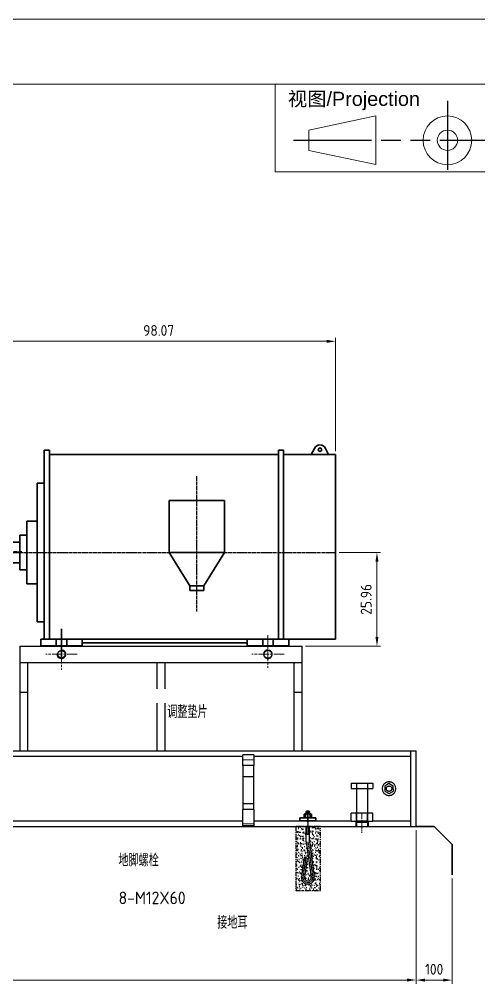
# Model space of a CAD drawing. Header units: millimetres. Extents: x 1235 to 3468, y -658 to 307.
# Drawn here: x 2153.1 to 2280.4, y -390.8 to -123.5 of the extents above; entities that cross this region are included whole.
import ezdxf

# ---------------------------------------------------------------- set-up
doc = ezdxf.new("R2010")
doc.units = ezdxf.units.MM
for name, pattern in [('AM_ISO09W050', [22.5, 12, -1.5, 3, -1.5, 3, -1.5]), ('CENTRE', [1.125, 0.75, -0.125, 0.125, -0.125]), ('CHAIN', [0.3543, 0.2362, -0.0295, 0.0591, -0.0295]), ('DASHED', [0.75, 0.5, -0.25]), ('K', [2.5, 1.25, -0.25, 0.25, -0.25, 0.25, -0.25]), ('SOLID_THICK', [0]), ('SOLID_THIN', [0])]:
    doc.linetypes.add(name, pattern=pattern)
doc.layers.get('0').update_dxf_attribs({"color": 255, "lineweight": 30})
doc.layers.get('Defpoints').update_dxf_attribs({"color": 255})
for name, color, linetype in [('02', 1, 'Continuous'), ('07', 6, 'K'), ('11', 3, 'Continuous')]:
    doc.layers.add(name, color=color, linetype=linetype)
for name, color, linetype, lineweight in [('AM_0', 7, 'Continuous', 30), ('AM_5', 90, 'Continuous', 20), ('AM_7', 4, 'AM_ISO09W050', 25), ('AM_BOR', 7, 'Continuous', 50), ('Visible Narrow (ISO)-1', 7, 'Continuous', 25), ('中心标记 (ISO)', 7, 'Continuous', 18), ('中心线 (ISO)', 7, 'Continuous', 18), ('可见 (ISO)', 7, 'Continuous', 25), ('隐藏 (ISO)', 7, 'DASHED', 25), ('隐藏窄的 (ISO)', 7, 'DASHED', 18)]:
    doc.layers.add(name, color=color, linetype=linetype, lineweight=lineweight)
doc.styles.get("Standard").update_dxf_attribs({"font": 'ISOCP.SHX', "bigfont": 'gbcbig.shx'})
doc.styles.add('Sulzer', font='arial.ttf', dxfattribs={"height": 4})
doc.dimstyles.new('AM_ISO$0', dxfattribs={"dimtxt": 3, "dimasz": 2.5, "dimexe": 1, "dimexo": 1, "dimgap": 1.5, "dimtad": 1, "dimdsep": 46, "dimtxsty": 'Standard', "dimcen": 0, "dimclrd": 256, "dimclre": 256, "dimclrt": 2, "dimadec": 0, "dimazin": 2, "dimtp": 0.1, "dimtm": 0.1, "dimtfac": 0.71, "dimtmove": 0, "dimatfit": 3, "dimfxl": 1, "dimlwd": -1, "dimlwe": -1, "dimarcsym": 1})

# ---------------------------------------------------------------- blocks, each defined once
blk = doc.blocks.new('sulzer_ga')
blk.add_line((410, 287), (10, 287))
at = {"layer": 'AM_BOR', "color": 1, "lineweight": 15}
blk.add_line((0, 297), (420, 297), dxfattribs=at)
blk = doc.blocks.new('sulzer_GA_title_图面信息')
at = {"color": 1}
for p, q in [((-145, -13.5), (-145, 0)), ((-110, -13.5), (-110, 0))]:
    blk.add_line(p, q, dxfattribs=at)
at = {"layer": 'AM_5'}
for p, q in [((-145, 0), (0, 0)), ((0, 0), (0, -13.5)), ((-110, -13.5), (-110, 0)), ((-75, -13.5), (-75, 0)), ((-55, -13.5), (-55, 0)), ((-35, -13.5), (-35, 0)), ((-139.84, -7.07), (-129.51, -4.88)), ((-129.51, -4.88), (-129.51, -8.63)), ((-35, -4.5), (0, -4.5)), ((-139.84, -7.07), (-139.84, -8.63)), ((-139.84, -10.19), (-139.84, -8.63)), ((-129.51, -12.38), (-129.51, -8.63)), ((-139.84, -10.19), (-129.51, -12.38)), ((-55, -9), (-35, -9)), ((-145, -13.5), (0, -13.5))]:
    blk.add_line(p, q, dxfattribs=at)
for radius in [3.75, 1.56]:
    blk.add_circle((-118.48, -8.63), radius, dxfattribs=at)
at = {"layer": 'AM_7'}
for p, q in [((-118.48, -2.53), (-118.48, -13.18)), ((-142.16, -8.63), (-111.59, -8.63))]:
    blk.add_line(p, q, dxfattribs=at)
at = {"layer": 'AM_BOR', "color": 1, "lineweight": 15, "style": 'Sulzer'}
for s, height, p in [('视图/Projection ', 2.1792, (-143.04, -3.34)), ('无特殊说明尺寸为：毫米 ', 2.1792, (-109.48, -3.34)), ('页码', 2.179, (-48.52, -3.34)), ('该外形图号/GA dwg No.', 2.1792, (-33.75, -3.25)), ('无比例尺', 2.615, (-71.85, -5.59)), ('UNLESS SPECIFIED ', 2.1792, (-109.48, -7.3)), ('Page No.', 2.179, (-50.23, -7.66)), ('DIMENSIONS: MM', 2.1792, (-109.48, -10.85)), (' NO SCALE', 2.179, (-73.15, -10.86))]:
    blk.add_text(s, height=height, dxfattribs=at).set_placement(p)
at = {"layer": 'AM_BOR', "color": 2, "lineweight": 15, "style": 'Sulzer'}
for tag, p in [('外形图图号', (-32.6, -11.07)), ('页码', (-48.9, -12.59))]:
    blk.add_attdef(tag, p, '', height=2.61, dxfattribs=at)
blk = doc.blocks.new('*D159')
at = {"layer": 'AM_5', "transparency": 16777216}
for p, q in [((1963.01, -348.2), (1963.01, -390.73)), ((2263.01, -348.2), (2263.01, -390.73)), ((1965.51, -389.73), (2260.51, -389.73))]:
    blk.add_line(p, q, dxfattribs=at)
for points in [[(1965.51, -389.31), (1965.51, -390.15), (1963.01, -389.73)], [(2260.51, -389.31), (2260.51, -390.15), (2263.01, -389.73)]]:
    blk.add_solid(points, dxfattribs=at)
at = {"layer": 'Defpoints', "color": 0, "transparency": 16777216}
for p in [(1963.01, -347.2), (2263.01, -347.2), (2263.01, -389.73)]:
    blk.add_point(p, dxfattribs=at)
at = {"layer": 'AM_5', "color": 2, "transparency": 16777216, "insert": (2110.97, -386.73), "char_height": 3, "attachment_point": 5}
blk.add_mtext('300', dxfattribs=at)
blk = doc.blocks.new('*D165')
at = {"layer": 'AM_5', "transparency": 16777216}
for p, q in [((2142.63, -260.77), (2142.63, -211.74)), ((2145.13, -212.74), (2238.2, -212.74)), ((2240.7, -243.15), (2240.7, -211.74))]:
    blk.add_line(p, q, dxfattribs=at)
for points in [[(2145.13, -212.33), (2145.13, -213.16), (2142.63, -212.74)], [(2238.2, -212.33), (2238.2, -213.16), (2240.7, -212.74)]]:
    blk.add_solid(points, dxfattribs=at)
at = {"layer": 'Defpoints', "color": 0, "transparency": 16777216}
for p in [(2240.7, -212.74), (2240.7, -244.15), (2142.63, -261.77)]:
    blk.add_point(p, dxfattribs=at)
at = {"layer": 'AM_5', "color": 2, "transparency": 16777216, "insert": (2191.67, -209.74), "char_height": 3, "attachment_point": 5}
blk.add_mtext('98.07', dxfattribs=at)
blk = doc.blocks.new('*D168')
at = {"layer": 'AM_5', "transparency": 16777216}
for p, q in [((2241.7, -271.26), (2253.17, -271.26)), ((2252.17, -273.76), (2252.17, -294.72)), ((2232.4, -297.22), (2253.17, -297.22))]:
    blk.add_line(p, q, dxfattribs=at)
for points in [[(2251.75, -273.76), (2252.58, -273.76), (2252.17, -271.26)], [(2251.75, -294.72), (2252.58, -294.72), (2252.17, -297.22)]]:
    blk.add_solid(points, dxfattribs=at)
at = {"layer": 'Defpoints', "color": 0, "transparency": 16777216}
for p in [(2240.7, -271.26), (2231.4, -297.22), (2252.17, -297.22)]:
    blk.add_point(p, dxfattribs=at)
at = {"layer": 'AM_5', "color": 2, "transparency": 16777216, "insert": (2249.17, -284.24), "char_height": 3, "attachment_point": 5, "rotation": 90}
blk.add_mtext('25.96', dxfattribs=at)
blk = doc.blocks.new('*D181')
at = {"layer": 'AM_5', "transparency": 16777216}
for p, q in [((2263.01, -348.2), (2263.01, -390.75)), ((2273.01, -361.63), (2273.01, -390.75)), ((2265.51, -389.75), (2270.51, -389.75))]:
    blk.add_line(p, q, dxfattribs=at)
for points in [[(2265.51, -389.34), (2265.51, -390.17), (2263.01, -389.75)], [(2270.51, -389.34), (2270.51, -390.17), (2273.01, -389.75)]]:
    blk.add_solid(points, dxfattribs=at)
at = {"layer": 'Defpoints', "color": 0, "transparency": 16777216}
for p in [(2263.01, -347.2), (2273.01, -360.63), (2273.01, -389.75)]:
    blk.add_point(p, dxfattribs=at)
at = {"layer": 'AM_5', "color": 2, "transparency": 16777216, "insert": (2268.01, -386.75), "char_height": 3, "attachment_point": 5}
blk.add_mtext('100', dxfattribs=at)

msp = doc.modelspace()

# ---------------------------------------------------------------- hatches: boundary and pattern name
at = {"layer": '11', "linetype": 'SOLID_THIN'}
h = msp.add_hatch(dxfattribs=at)
h.set_pattern_fill('AR-SAND', color=172, scale=0.6, angle=135.00072, style=0)
h.set_pattern_definition([(97.50144, (2179.7204, -488.113), (0.844188, 0.7907775), [0, -0.912, 0, -1.02, 0, -0.975]), (127.5014, (2179.7204, -488.113), (0.446434, 1.948199), [0, -0.492, 0, -0.822, 0, -0.315]), (167.50144, (2180.4584, -488.1129), (-1.318851, 1.323586), [0, -0.3, 0, -1.08, 0, -1.41]), (177.5014, (2180.4584, -488.113), (-0.903067, 1.647735), [0, -0.15, 0, -0.708, 0, -0.81])])
h.paths.add_polyline_path([(2233.903, -361.249, -1.1469092), (2232.11, -361.249), (2232.842, -355.928), (2231.946, -355.805), (2231.214, -361.126, 1.1469092), (2234.8, -361.126), (2233.459, -351.378), (2233.459, -347.221), (2236.51, -347.221), (2236.511, -364.919), (2229.724, -364.919), (2229.724, -347.221), (2232.554, -347.221), (2232.554, -351.44)])

# ---------------------------------------------------------------- linework, layer by layer
for p, q in [((2230.788, -344.744), (2235.225, -344.744)), ((2230.788, -344.744), (2230.788, -345.577)), ((2231.961, -343.81), (2231.961, -344.744)), ((2232.136, -343.717), (2233.869, -343.717)), ((2232.332, -343.81), (2232.332, -344.744)), ((2232.554, -343.039), (2232.649, -342.944)), ((2232.554, -343.039), (2233.459, -343.039)), ((2232.554, -343.717), (2232.554, -343.039)), ((2232.649, -342.944), (2233.363, -342.944)), ((2233.459, -343.039), (2233.363, -342.944)), ((2233.459, -343.717), (2233.459, -343.039)), ((2233.681, -343.81), (2233.681, -344.744)), ((2234.052, -343.81), (2234.052, -344.744)), ((2235.225, -344.744), (2235.225, -345.134))]:
    msp.add_line(p, q)
for centre, radius, start, end in [((2232.146, -343.948), 0.231, 36.65071, 143.35217), ((2233.006, -346.208), 2.491, 74.29101, 105.71187), ((2233.867, -343.948), 0.232, 36.75204, 143.25084)]:
    msp.add_arc(centre, radius, start, end)
at = {"layer": '02'}
for p, q in [((2232.655, -343.717), (2232.655, -342.944)), ((2233.358, -343.717), (2233.358, -342.944)), ((2232.554, -351.44), (2232.554, -347.221)), ((2232.655, -349.284), (2232.655, -347.221)), ((2233.358, -349.284), (2233.358, -347.221)), ((2233.459, -351.378), (2233.459, -347.221)), ((2232.554, -349.284), (2233.459, -349.284)), ((2232.554, -351.44), (2233.903, -361.249)), ((2233.459, -351.378), (2234.8, -361.126)), ((2231.946, -355.805), (2231.214, -361.126)), ((2232.842, -355.928), (2231.946, -355.805)), ((2232.842, -355.928), (2232.11, -361.249))]:
    msp.add_line(p, q, dxfattribs=at)
for radius in [1.81, 0.905]:
    msp.add_arc((2233.007, -361.372), radius, 172.17234, 7.83054, dxfattribs=at)
at = {"layer": '07'}
msp.add_lwpolyline([(2236.51, -347.221), (2229.724, -347.221), (2229.724, -364.919), (2236.511, -364.919)], close=True, dxfattribs=at)
at = {"layer": '11', "color": 172, "linetype": 'CENTRE'}
for p, q in [((2202.243, -287.603), (2202.243, -250.107)), ((2153.723, -271.121), (2104.334, -271.121)), ((2150.027, -271.258), (2194.552, -271.258)), ((2209.935, -271.258), (2240.701, -271.258)), ((2233.006, -345.998), (2233.006, -343.061)), ((2233.007, -343.791), (2233.007, -349.266)), ((2233.007, -351.409), (2234.351, -361.187)), ((2232.394, -355.867), (2231.662, -361.187))]:
    msp.add_line(p, q, dxfattribs=at)
msp.add_arc((2233.007, -361.372), 1.357, 172.17234, 7.83054, dxfattribs=at)
at = {"layer": 'AM_0', "color": 7, "linetype": 'SOLID_THICK'}
for p, q in [((2159.94, -295.294), (2159.94, -242.896)), ((2159.94, -242.896), (2161.382, -242.896)), ((2161.382, -295.294), (2161.382, -242.896)), ((2224.837, -242.896), (2226.279, -242.896)), ((2224.837, -295.294), (2224.837, -242.896)), ((2226.279, -295.294), (2226.279, -242.896)), ((2234.844, -242.4), (2233.971, -244.146)), ((2238.778, -244.146), (2237.905, -242.4)), ((2161.382, -244.146), (2224.837, -244.146)), ((2226.279, -244.146), (2240.701, -244.146)), ((2240.701, -295.294), (2240.701, -244.146)), ((2158.017, -271.258), (2158.017, -252.03)), ((2158.017, -252.03), (2159.94, -252.03)), ((2194.552, -256.837), (2209.935, -256.837)), ((2194.552, -271.258), (2194.552, -256.837)), ((2209.935, -256.837), (2209.935, -271.258)), ((2155.133, -262.605), (2158.017, -262.605)), ((2155.133, -271.258), (2155.133, -262.605)), ((2153.21, -271.258), (2153.21, -266.451)), ((2153.21, -266.451), (2155.133, -266.451)), ((2150.027, -268.374), (2153.21, -268.374)), ((2153.21, -271.258), (2153.21, -276.066)), ((2155.133, -271.258), (2155.133, -279.911)), ((2158.017, -271.258), (2158.017, -290.487)), ((2209.935, -271.258), (2194.552, -271.258)), ((2209.935, -271.258), (2194.552, -271.258)), ((2194.552, -271.258), (2200.321, -280.465)), ((2204.166, -280.465), (2209.935, -271.258)), ((2150.027, -274.143), (2153.21, -274.143)), ((2153.21, -276.066), (2155.133, -276.066)), ((2155.133, -279.911), (2158.017, -279.911)), ((2200.321, -281.834), (2200.321, -280.465)), ((2200.321, -280.465), (2204.166, -280.465)), ((2204.166, -280.465), (2204.166, -281.834)), ((2204.166, -281.834), (2200.321, -281.834)), ((2158.017, -290.487), (2159.94, -290.487)), ((2164.747, -300.102), (2164.747, -292.41)), ((2240.701, -295.294), (2158.978, -295.294)), ((2158.978, -295.294), (2158.978, -297.217)), ((2163.305, -295.352), (2163.305, -297.217)), ((2166.189, -297.217), (2166.189, -295.294)), ((2170.516, -297.217), (2170.516, -295.294)), ((2216.184, -296.256), (2170.516, -296.256)), ((2216.184, -297.217), (2216.184, -295.294)), ((2220.511, -295.352), (2220.511, -297.217)), ((2223.395, -297.217), (2223.395, -295.294)), ((2227.722, -297.217), (2227.722, -295.294)), ((2170.516, -297.217), (2158.978, -297.217)), ((2227.722, -297.217), (2216.184, -297.217)), ((2227.722, -297.217), (2216.184, -297.217))]:
    msp.add_line(p, q, dxfattribs=at)
at = {"layer": 'AM_0'}
for p, q in [((2230.788, -345.577), (2235.225, -345.577)), ((2235.225, -345.577), (2235.225, -345.134)), ((2263.007, -347.204), (2268.007, -347.201)), ((2268.007, -347.201), (2273.01, -352.198)), ((2273.01, -352.198), (2273.015, -360.626))]:
    msp.add_line(p, q, dxfattribs=at)
at = {"layer": 'AM_0', "color": 7, "linetype": 'SOLID_THICK'}
msp.add_circle((2236.375, -242.773), 0.481, dxfattribs=at)
msp.add_arc((2236.375, -243.165), 1.711, 26.56505, 153.43495, dxfattribs=at)
at = {"layer": 'AM_5'}
for p, q in [((2158.978, -297.067), (2170.516, -297.067)), ((2158.978, -297.117), (2170.516, -297.117)), ((2158.978, -297.167), (2170.516, -297.167)), ((2158.978, -297.217), (2170.516, -297.217)), ((2216.184, -297.067), (2227.722, -297.067)), ((2216.184, -297.117), (2227.722, -297.117)), ((2216.184, -297.167), (2227.722, -297.167)), ((2216.184, -297.217), (2227.722, -297.217))]:
    msp.add_line(p, q, dxfattribs=at)
at = {"layer": 'Visible Narrow (ISO)-1'}
for p, q in [((2215.007, -327.83), (1982.507, -327.83)), ((2261.507, -327.83), (2218.007, -327.83)), ((2245.007, -327.83), (2218.007, -327.83)), ((2218.007, -330.331), (2215.007, -330.331)), ((2218.007, -342.481), (2215.007, -342.481)), ((2071.007, -345.577), (2176.007, -345.577)), ((2176.007, -345.577), (2215.007, -345.577)), ((2218.007, -345.577), (2245.006, -345.577)), ((2218.007, -345.577), (2245.007, -345.577)), ((2251.007, -345.577), (2261.507, -345.577))]:
    msp.add_line(p, q, dxfattribs=at)
for centre in [(2164.747, -299.467), (2221.953, -299.467)]:
    msp.add_arc(centre, 1.2, 170, 80, dxfattribs=at)
at = {"layer": '中心标记 (ISO)', "linetype": 'CHAIN', "ltscale": 11.718087}
for p, q in [((2164.747, -295.117), (2164.747, -303.817)), ((2169.097, -299.467), (2160.397, -299.467))]:
    msp.add_line(p, q, dxfattribs=at)
at = {"layer": '中心标记 (ISO)', "linetype": 'CHAIN', "ltscale": 12.136665}
for p, q in [((2221.953, -294.176), (2221.953, -303.187)), ((2226.458, -299.467), (2217.448, -299.467))]:
    msp.add_line(p, q, dxfattribs=at)
at = {"layer": '中心线 (ISO)', "linetype": 'CHAIN', "ltscale": 7.374465}
msp.add_line((2248.007, -343.46), (2248.007, -348.935), dxfattribs=at)
at = {"layer": '可见 (ISO)'}
for p, q in [((2153.197, -297.217), (2153.197, -309.985)), ((2153.197, -297.217), (2231.403, -297.217)), ((2231.403, -309.985), (2231.403, -297.217)), ((2153.197, -301.717), (2231.403, -301.717)), ((2155.447, -309.985), (2155.447, -301.717)), ((2191.21, -301.717), (2191.21, -309.034)), ((2193.46, -309.034), (2193.46, -301.717)), ((2229.153, -301.717), (2229.153, -309.985)), ((2153.197, -309.985), (2155.447, -309.985)), ((2153.197, -309.985), (2153.197, -326.204)), ((2155.447, -326.204), (2155.447, -309.985)), ((2229.153, -309.985), (2231.403, -309.985)), ((2229.153, -309.985), (2229.153, -326.204)), ((2231.403, -326.204), (2231.403, -309.985)), ((2191.21, -313.056), (2191.21, -326.204)), ((2193.46, -326.204), (2193.46, -313.056)), ((1963.007, -326.204), (2263.007, -326.204)), ((2218.007, -327.331), (2215.007, -327.331)), ((2215.007, -330.331), (2215.007, -327.331)), ((2218.007, -327.331), (2218.007, -330.331)), ((2261.507, -326.535), (2261.507, -326.204)), ((2261.507, -326.204), (2263.007, -326.204)), ((2261.507, -347.204), (2261.507, -326.204)), ((2263.007, -347.204), (2263.007, -326.204)), ((2215.007, -330.331), (2215.007, -342.481)), ((2218.007, -342.481), (2218.007, -330.331)), ((2245.006, -335.204), (2245.006, -336.704)), ((2245.006, -335.204), (2246.506, -335.204)), ((2245.006, -336.704), (2246.506, -336.704)), ((2246.506, -335.204), (2246.506, -336.704)), ((2246.506, -335.204), (2249.507, -335.204)), ((2246.506, -336.704), (2249.507, -336.704)), ((2246.507, -336.704), (2246.507, -343.529)), ((2249.507, -335.204), (2249.507, -336.704)), ((2249.507, -335.204), (2251.007, -335.204)), ((2249.507, -336.704), (2251.007, -336.704)), ((2249.507, -336.704), (2249.507, -343.529)), ((2251.007, -335.204), (2251.007, -336.704)), ((2215.007, -346.981), (2215.007, -342.481)), ((2218.007, -342.481), (2218.007, -346.981)), ((2246.506, -343.529), (2245.006, -343.529)), ((2245.006, -345.779), (2245.006, -343.529)), ((2249.507, -343.529), (2246.506, -343.529)), ((2246.506, -345.779), (2246.506, -343.529)), ((2249.507, -345.779), (2249.507, -343.529)), ((2251.007, -343.529), (2249.507, -343.529)), ((2251.007, -345.779), (2251.007, -343.529)), ((1963.007, -347.204), (2263.007, -347.204)), ((2218.007, -346.981), (2215.007, -346.981)), ((2246.506, -345.779), (2245.006, -345.779)), ((2249.507, -345.779), (2246.506, -345.779)), ((2246.507, -345.779), (2246.507, -345.939)), ((2251.007, -345.779), (2249.507, -345.779)), ((2249.507, -345.779), (2249.507, -345.939)), ((2261.507, -347.204), (2261.507, -346.873)), ((2261.507, -347.204), (2263.007, -347.204))]:
    msp.add_line(p, q, dxfattribs=at)
for centre, radius in [((2164.747, -299.467), 1.038), ((2221.953, -299.467), 1.119)]:
    msp.add_circle(centre, radius, dxfattribs=at)
for start, end in [(143.1301, 216.8699), (323.1301, 36.8699)]:
    msp.add_arc((2255.507, -336.704), 1.875, start, end, dxfattribs=at)
msp.add_ellipse((2248.007, -345.854), major_axis=(1.725, 0), ratio=0.0998133, start_param=2.6917958, end_param=6.7329822, dxfattribs=at)
at = {"layer": '隐藏 (ISO)', "ltscale": 6.926069}
for p, q in [((2218.007, -333.406), (2215.007, -333.406)), ((2218.007, -340.906), (2215.007, -340.906))]:
    msp.add_line(p, q, dxfattribs=at)
at = {"layer": '隐藏 (ISO)', "ltscale": 3.198961}
for p, q in [((2255.488, -335.318), (2254.298, -336.027)), ((2254.298, -336.027), (2254.316, -337.412)), ((2256.697, -335.995), (2255.488, -335.318)), ((2256.715, -337.381), (2256.697, -335.995)), ((2254.316, -337.412), (2255.525, -338.089)), ((2255.525, -338.089), (2256.715, -337.381))]:
    msp.add_line(p, q, dxfattribs=at)
at = {"layer": '隐藏 (ISO)', "ltscale": 5.194527}
for p, q in [((2246.507, -345.779), (2246.507, -343.529)), ((2246.507, -343.529), (2246.507, -345.779)), ((2249.507, -345.779), (2249.507, -343.529)), ((2249.507, -343.529), (2249.507, -345.779))]:
    msp.add_line(p, q, dxfattribs=at)
at = {"layer": '隐藏 (ISO)', "ltscale": 3.117}
for p, q in [((2246.282, -345.854), (2246.282, -347.204)), ((2249.732, -345.854), (2249.732, -347.204))]:
    msp.add_line(p, q, dxfattribs=at)
at = {"layer": '隐藏 (ISO)', "ltscale": 2.920702}
for p, q in [((2246.507, -345.939), (2246.507, -347.204)), ((2249.507, -345.939), (2249.507, -347.204))]:
    msp.add_line(p, q, dxfattribs=at)
at = {"layer": '隐藏 (ISO)', "ltscale": 19.343931}
msp.add_circle((2164.747, -299.467), 1.05, dxfattribs=at)
at = {"layer": '隐藏 (ISO)', "ltscale": 13.817094}
msp.add_circle((2255.507, -336.704), 0.75, dxfattribs=at)
at = {"layer": '隐藏 (ISO)', "ltscale": 3.384665}
msp.add_arc((2221.953, -299.467), 1.2, 100, 170, dxfattribs=at)
at = {"layer": '隐藏 (ISO)', "ltscale": 8.028154}
for start, end in [(36.8699, 143.1301), (216.8699, 323.1301)]:
    msp.add_arc((2255.507, -336.704), 1.875, start, end, dxfattribs=at)
at = {"layer": '隐藏 (ISO)', "ltscale": 8.943219}
msp.add_ellipse((2248.007, -345.854), major_axis=(1.725, 0), ratio=0.0998133, start_param=0.4497969, end_param=2.6917958, dxfattribs=at)
at = {"layer": '隐藏窄的 (ISO)', "ltscale": 6.926069}
for p, q in [((2218.007, -328.725), (2215.007, -328.725)), ((2218.007, -346.483), (2215.007, -346.483)), ((2215.007, -346.873), (2218.007, -346.873))]:
    msp.add_line(p, q, dxfattribs=at)

# ---------------------------------------------------------------- block references
at = {"layer": 'AM_5', "xscale": 1.8, "yscale": 1.8, "zscale": 1.8}
msp.add_blockref('sulzer_ga', (1899.958, -658.104), dxfattribs=at)
msp.add_blockref('sulzer_GA_title_图面信息', (2484.958, -141.504), dxfattribs=at).add_auto_attribs({'页码': '1 of  1'})

# ---------------------------------------------------------------- texts
at = {"layer": 'AM_5', "color": 2, "char_height": 3.5, "attachment_point": 7}
for s, insert in [('调整垫片', (2194.052, -317.152)), ('地脚螺栓', (2180.51, -358.267)), ('8-M12X60', (2180.572, -368.715)), ('接地耳 ', (2207.893, -375.536))]:
    msp.add_mtext(s, dxfattribs=dict(at, insert=insert))

# ---------------------------------------------------------------- dimensions: what is measured, and where the dimension line sits
at = {"layer": 'AM_5'}
dim = msp.add_linear_dim(base=(2240.701, -212.744), p1=(2142.634, -261.772), p2=(2240.701, -244.146), dimstyle='AM_ISO$0', override={"dimtmove": 1}, dxfattribs=at)
dim.commit()
dim.dimension.update_dxf_attribs({"geometry": '*D165', "text_midpoint": (2191.668, -209.744)})
dim = msp.add_linear_dim(base=(2252.168, -297.217), p1=(2240.701, -271.258), p2=(2231.403, -297.217), angle=90, dimstyle='AM_ISO$0', dxfattribs=at)
dim.commit()
dim.dimension.update_dxf_attribs({"geometry": '*D168', "text_midpoint": (2249.168, -284.238)})
dim = msp.add_linear_dim(base=(2263.007, -389.731), p1=(1963.007, -347.204), p2=(2263.007, -347.204), dimstyle='AM_ISO$0', dxfattribs=at)
dim.commit()
dim.dimension.update_dxf_attribs({"geometry": '*D159', "text_midpoint": (2110.966, -389.731), "dimtype": 160})
dim = msp.add_linear_dim(base=(2273.015, -389.754), p1=(2263.007, -347.204), p2=(2273.015, -360.626), text='100', dimstyle='AM_ISO$0', dxfattribs=at)
dim.commit()
dim.dimension.update_dxf_attribs({"geometry": '*D181', "text_midpoint": (2268.011, -386.754)})

doc.saveas('drawing.dxf')
